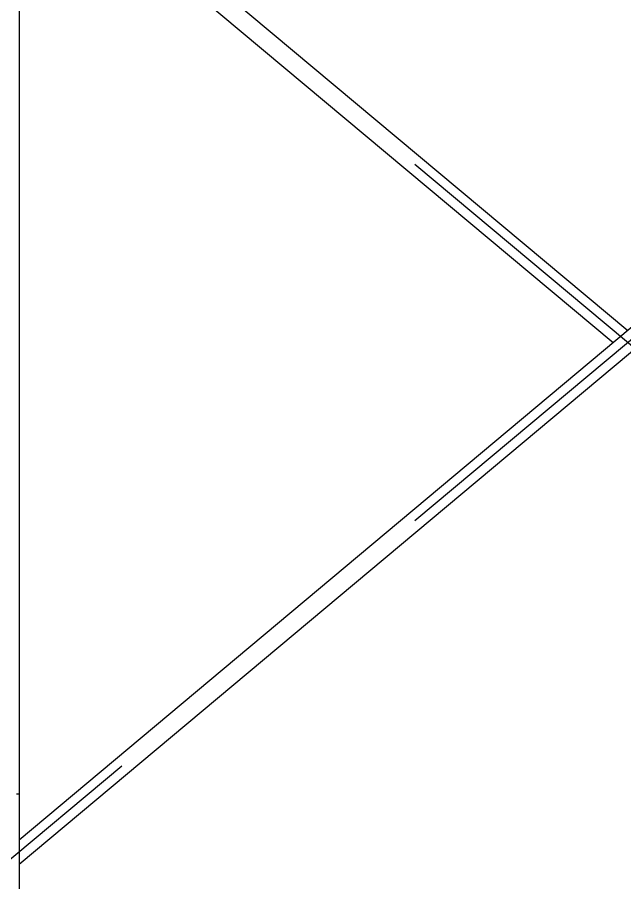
# Model space of a CAD drawing. Header units: millimetres. Extents: x 150209.93 to 150215.05, y 136675.65 to 136679.93.
# Drawn here: x 150213.6292 to 150213.7881, y 136678.1456 to 136678.372 of the extents above; entities that cross this region are included whole.
import ezdxf

# ---------------------------------------------------------------- set-up
doc = ezdxf.new("R2010")
doc.units = ezdxf.units.MM
doc.header["$LTSCALE"] = 0.25
doc.linetypes.add('CENTER', pattern=[50.8, 31.75, -6.35, 6.35, -6.35])
doc.linetypes.add('XKITLINE00', pattern=[0])

# ---------------------------------------------------------------- blocks, each defined once
blk = doc.blocks.new('çatıı')
at = {"color": 8, "linetype": 'XKITLINE00'}
for p, q in [((23506.2, 14354.3), (23506.2, 12689.5)), ((23506.2, 12630), (25130.4, 13990)), ((23506.2, 12598.2), (25161.6, 13984.3)), ((23506.2, 13962.4), (24301.8, 13296.2)), ((23506.2, 13930.6), (24282.8, 13280.3)), ((23502.9, 12690.2), (23504.7, 12690)), ((23504.7, 12690), (23505.8, 12689.7)), ((23504.7, 12690), (23505.8, 12689.7)), ((23505.8, 12689.7), (23506.2, 12689.5)), ((23505.8, 12689.7), (23506.2, 12689.5)), ((23506.2, 12689.5), (23506.2, 11020.3))]:
    blk.add_line(p, q, dxfattribs=at)
at = {"color": 8, "linetype": 'CENTER'}
for p, q in [((25173.6, 14010.3), (23430, 12550.3)), ((25173.6, 12550.3), (23430, 14010.3))]:
    blk.add_line(p, q, dxfattribs=at)

msp = doc.modelspace()

# ---------------------------------------------------------------- block references
at = {"xscale": 0.0002000170049888334, "yscale": 0.0002000170049888334, "zscale": 0.0002000170049888334}
msp.add_blockref('çatıı', (150208.92807, 136675.63059), dxfattribs=at)

doc.saveas('drawing.dxf')
